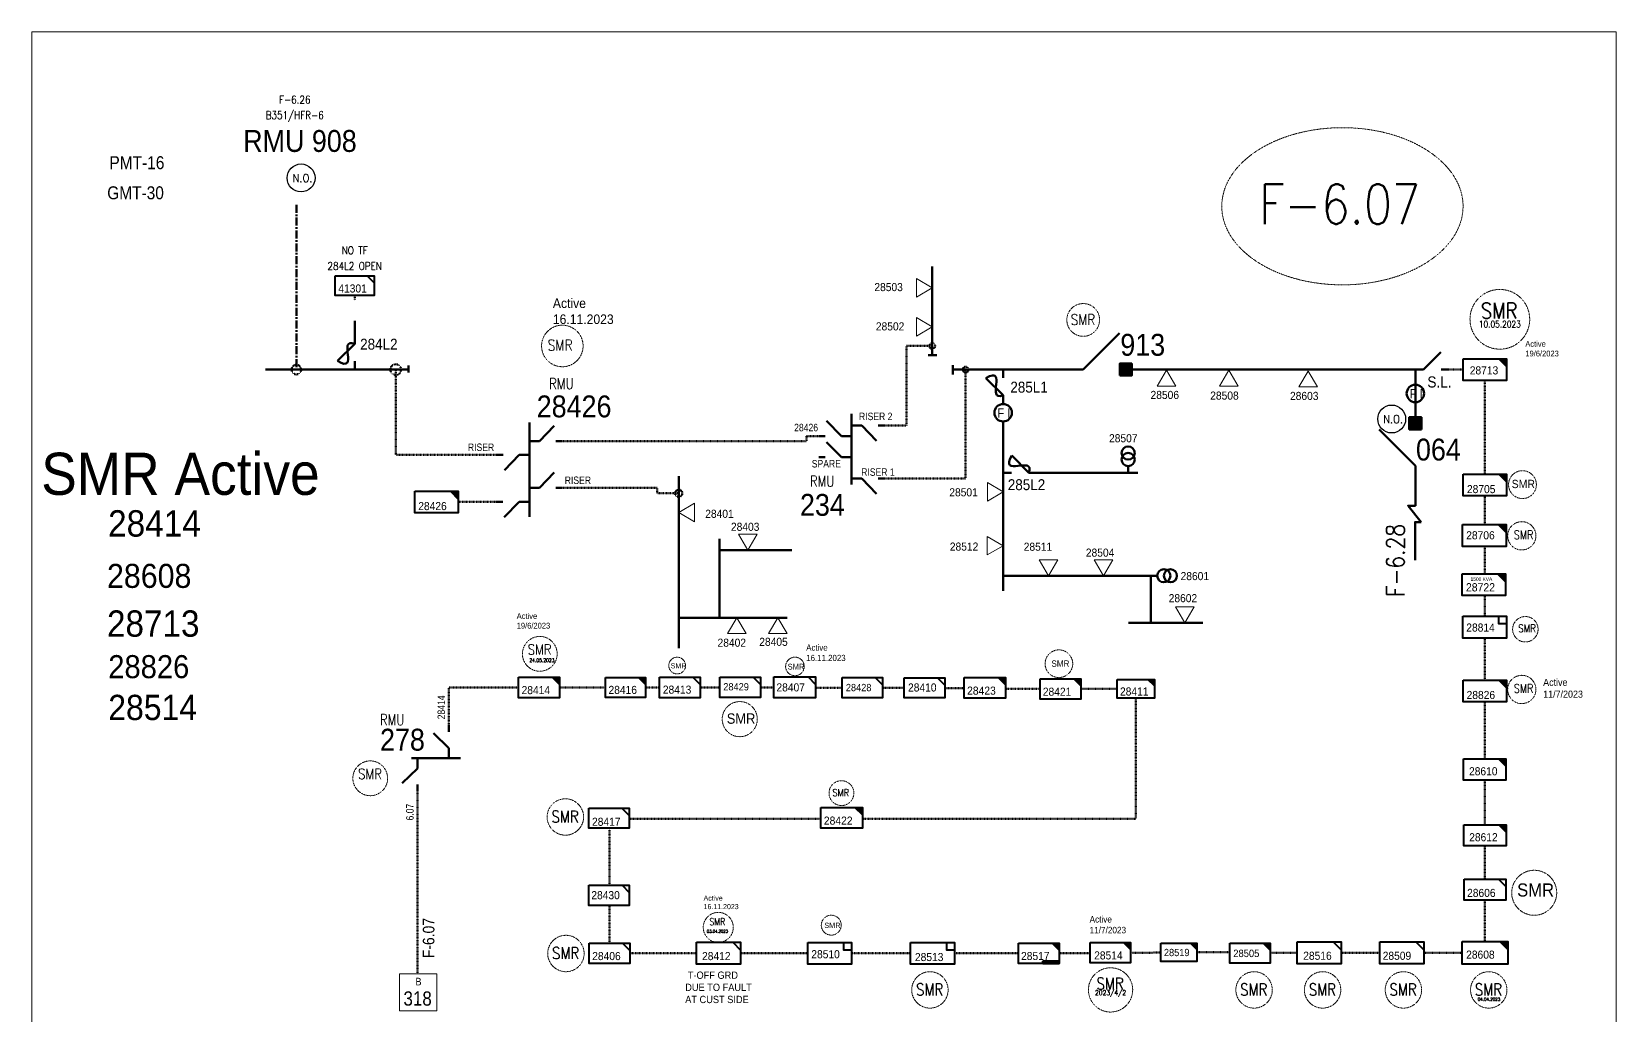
# Model space of a CAD drawing. Header units: metres. Extents: x 65984 to 144644, y -19036 to 23726.
# Drawn here: x 101649 to 102373, y 10408 to 10857 of the extents above; entities that cross this region are included whole.
import ezdxf
from ezdxf.enums import TextEntityAlignment as Align

# ---------------------------------------------------------------- set-up
doc = ezdxf.new("R2010")
doc.units = ezdxf.units.M
doc.header["$MEASUREMENT"] = 0
doc.linetypes.add('( Center )', pattern=[2, 1.25, -0.25, 0.25, -0.25])
doc.linetypes.add('DGN Style 3', pattern=[0.013877, 0, -0.013877])
doc.layers.get('0').update_dxf_attribs({"color": 95, "lineweight": 40})
for name, color, linetype, lineweight in [('ABS', 7, 'Continuous', 40), ('ABS NUMBER', 112, 'Continuous', 30), ('CONTRACTOR NAME', 95, 'Continuous', 40), ('d_eos', 111, 'Continuous', 40), ('d_eos no', 121, 'Continuous', 40), ('d_fco', 5, 'Continuous', 40), ('d_fco text', 95, 'Continuous', 40), ('d_oh branch', 94, 'Continuous', 40), ('d_switch', 95, 'Continuous', 40), ('d_tf', 1, 'Continuous', 40), ('d_tf no', 6, 'Continuous', 40), ('d_tf_200', 1, 'Continuous', 40), ('d_ug cable', 95, 'Continuous', 40), ('d_ug main line', 95, 'Continuous', 40), ('d_unit sub', 7, 'Continuous', 40), ('EARTH FAULT INDICATOR', 95, 'Continuous', 40), ('fedr no', 95, 'Continuous', 40), ('GRID STATION  04', 7, 'Continuous', 40), ('GRID STATION 01', 7, 'Continuous', 40), ('Level 37', 7, 'Continuous', 0), ('O H MAIN FEEDER', 4, 'Continuous', 100), ('SW N O', 114, 'Continuous', 30)]:
    doc.layers.add(name, color=color, linetype=linetype, lineweight=lineweight)
doc.styles.add('NASKHF', font='naskhf.shx', dxfattribs={"height": 8})
doc.styles.add('Style-Andalus', font='andlso.ttf')
doc.styles.add('Style-Arial', font='arial.ttf')
doc.styles.add('Style-ENGINEERING', font='ENGINEERING.shx')
doc.styles.add('Style-msdefault', font='msdefault.shx')
doc.styles.add('Style-STANDARD', font='STANDARD.shx')

# ---------------------------------------------------------------- blocks, each defined once
blk = doc.blocks.new('SS')
at = {"color": 0, "linetype": 'ByBlock', "lineweight": -2, "flags": 128}
blk.add_lwpolyline([(6.95, 4.25), (10.45, 4.25), (10.45, 0.75)], close=True, dxfattribs=at)
at = {"color": 0, "linetype": 'ByBlock', "lineweight": -2, "extrusion": (0, 0, -1)}
blk.add_solid([(-6.95, 4.25), (-10.45, 4.25), (-10.45, 0.75)], dxfattribs=at)
at = {"color": 0, "linetype": 'ByBlock', "lineweight": -2}
blk.add_3dface([(-9.55, 4.25), (10.45, 4.25), (10.45, -5.75), (-9.55, -5.75)], dxfattribs=at)
blk = doc.blocks.new('TF_8')
at = {"color": 0, "linetype": 'ByBlock', "lineweight": -2}
blk.add_line((6.3, 4.95), (9.9, 1.35), dxfattribs=at)
blk.add_3dface([(-10.1, 4.95), (9.9, 4.95), (9.9, -5.05), (-10.1, -5.05)], dxfattribs=at)
blk = doc.blocks.new('exist.us-1000kva')
at = {"color": 0, "linetype": 'ByBlock', "lineweight": -2, "flags": 128}
blk.add_lwpolyline([(40, 12.9), (32.8, 20), (40, 20)], close=True, dxfattribs=at)
at = {"color": 0, "linetype": 'ByBlock', "lineweight": -2, "extrusion": (0, 0, -1)}
blk.add_solid([(-40, 12.9), (-32.8, 20), (-40, 20)], dxfattribs=at)
at = {"color": 0, "linetype": 'ByBlock', "lineweight": -2, "xscale": 2, "yscale": 2}
blk.add_blockref('TF_8', (20.2, 10.1), dxfattribs=at)
blk = doc.blocks.new('TF3')
at = {"color": 0, "linetype": 'ByBlock', "lineweight": -2}
for p, q in [((11.3, 9), (18.3, 9)), ((18.3, 9), (18.3, 2))]:
    blk.add_line(p, q, dxfattribs=at)
at = {"color": 0, "linetype": 'ByBlock', "lineweight": -2, "flags": 128}
blk.add_lwpolyline([(18.3, 2), (11.3, 2), (11.3, 9)], dxfattribs=at)
at = {"color": 0, "linetype": 'ByBlock', "lineweight": -2}
blk.add_3dface([(-21.7, 9), (18.3, 9), (18.3, -11), (-21.7, -11)], dxfattribs=at)
blk = doc.blocks.new('ABS2_1_1')
at = {"color": 0, "linetype": 'ByBlock', "lineweight": -2, "ltscale": 500}
for q in [(-29900, 43500), (0, 0)]:
    blk.add_line((0, 13600), q, dxfattribs=at)
at = {"color": 0, "linetype": 'ByBlock', "lineweight": -2, "ltscale": 500, "flags": 128}
for points in [[(5000, 43600), (-5000, 43600), (-5000, 53600), (5000, 53600)], [(3791, 49653), (3791, 49653), (3791, 49653)]]:
    blk.add_lwpolyline(points, close=True, dxfattribs=at)
at = {"color": 0, "linetype": 'ByBlock', "lineweight": -2, "ltscale": 500}
for points in [[(5000, 43600), (-5000, 43600), (5000, 53600), (-5000, 53600)], [(3791, 49653), (3791, 49653), (3791, 49653)]]:
    blk.add_solid(points, dxfattribs=at)
blk = doc.blocks.new('*U1348')
at = {"layer": 'EARTH FAULT INDICATOR', "color": 40, "linetype": 'Continuous', "lineweight": 100}
blk.add_circle((0.02, 0.13), 4, dxfattribs=at)
at = {"layer": 'EARTH FAULT INDICATOR', "color": 40, "lineweight": 140, "style": 'Style-Andalus', "width": 0.9}
blk.add_text('F I', height=4.234, dxfattribs=at).set_placement((-2.61, 2.11), align=Align.TOP_LEFT)
blk = doc.blocks.new('*U747')
at = {"layer": 'ABS', "color": 7, "linetype": 'Continuous', "lineweight": 211, "ltscale": 0.118412}
for p, q in [((-8.3, 8.2), (-15.7, 8.2)), ((-8.3, 8.2), (7.9, -8.1)), ((15.7, 8.2), (8.3, 8.2))]:
    blk.add_line(p, q, dxfattribs=at)
blk = doc.blocks.new('TFU_154')
at = {"layer": 'd_tf_200', "color": 40, "linetype": 'Continuous', "lineweight": 53}
blk.add_line((0, 10), (0, 0), dxfattribs=at)
for centre in [(0, 30), (0, 20)]:
    blk.add_circle(centre, 10, dxfattribs=at)
blk = doc.blocks.new('FUSE01')
at = {"color": 0, "linetype": 'ByBlock', "lineweight": -2}
blk.add_line((0, -17.15), (0, -22.55), dxfattribs=at)
at = {"color": 0, "linetype": 'ByBlock', "lineweight": -2, "flags": 128}
blk.add_lwpolyline([(0, 0.05), (0, -5.75), (-11.2, -16.95)], dxfattribs=at)
at = {"color": 0, "linetype": 'ByBlock', "lineweight": -2}
blk.add_open_spline([(-11.2, -16.95), (3.4, -25.35), (-11.6, -1.35), (0, -5.75)], degree=3, dxfattribs=at)
blk = doc.blocks.new('*U1352')
at = {"layer": 'CONTRACTOR NAME', "color": 40, "lineweight": 211, "ltscale": 0.498271, "flags": 128}
for points in [[(1.7, -0.51), (-3.72, -0.51), (-3.72, 0.47), (1.7, 0.47)], [(3.7, -0.51), (1.7, -0.51), (1.7, 0.47), (3.7, 0.47)]]:
    blk.add_lwpolyline(points, close=True, dxfattribs=at)
at = {"layer": 'CONTRACTOR NAME', "color": 40, "lineweight": 211, "style": 'Style-msdefault', "width": 0.945946}
for s, height, p in [('2017.08.08', 0.642, (-3.49, 0.31)), ('MTC', 0.572, (2.04, 0.28))]:
    blk.add_text(s, height=height, dxfattribs=at).set_placement(p, align=Align.TOP_LEFT)
blk = doc.blocks.new('TRA1_1284')
at = {"layer": 'd_tf', "color": 40, "linetype": 'Continuous', "lineweight": 0, "ltscale": 0.000361655, "flags": 128}
blk.add_lwpolyline([(10, -17), (0, 0), (-10, -17)], close=True, dxfattribs=at)
blk = doc.blocks.new('TRA1_1283')
at = {"layer": 'd_tf', "color": 40, "linetype": 'Continuous', "lineweight": 0, "ltscale": 0.000361655, "xscale": 1.000046566207836, "yscale": 1.000046566207836, "zscale": 1.000046566207836, "rotation": 180}
blk.add_blockref('TRA1_1284', (0, 0), dxfattribs=at)
blk = doc.blocks.new('*U971')
at = {"layer": 'SW N O', "color": 3, "ltscale": 0.426762}
blk.add_circle((-0.02, 0), 4.83, dxfattribs=at)
at = {"layer": 'SW N O', "color": 3, "style": 'Style-STANDARD'}
blk.add_text('N.O.', height=2.753, dxfattribs=at).set_placement((0.46, -0.05), align=Align.MIDDLE_CENTER)

msp = doc.modelspace()

# ---------------------------------------------------------------- linework, layer by layer
at = {"layer": 'd_eos', "color": 2, "linetype": 'Continuous', "lineweight": 211, "ltscale": 0.478599}
for p, q in [((101876.47, 10635.8), (101876.47, 10678.87)), ((101881.02, 10670.38), (101887.81, 10677.38)), ((101864.38, 10664.05), (101861.56, 10664.05)), ((101871.82, 10664.05), (101865.03, 10657.05)), ((101876.47, 10664.05), (101871.82, 10664.05)), ((101876.37, 10670.38), (101881.02, 10670.38)), ((101888.46, 10670.38), (101891.29, 10670.38)), ((101881.02, 10649.05), (101887.81, 10656.05)), ((101864.25, 10642.68), (101861.43, 10642.68)), ((101871.69, 10642.68), (101864.9, 10635.68)), ((101876.34, 10642.68), (101871.69, 10642.68)), ((101876.37, 10649.05), (101881.02, 10649.05)), ((101888.46, 10649.05), (101891.29, 10649.05))]:
    msp.add_line(p, q, dxfattribs=at)
at = {"layer": 'd_eos', "color": 7, "linetype": 'Continuous', "lineweight": 211, "ltscale": 0.638341}
for p, q in [((102019.09, 10672.68), (102012.29, 10679.69)), ((102023.73, 10650.56), (102023.74, 10682.89)), ((102011.64, 10672.68), (102008.82, 10672.68)), ((102023.73, 10672.68), (102019.09, 10672.68)), ((102023.74, 10677.52), (102028.39, 10677.52)), ((102028.39, 10677.52), (102035.18, 10670.52)), ((102035.83, 10677.52), (102038.66, 10677.52)), ((102019.09, 10662.98), (102012.29, 10669.98)), ((102011.64, 10662.98), (102008.82, 10662.98)), ((102023.73, 10662.98), (102019.09, 10662.98)), ((102023.73, 10653.23), (102028.38, 10653.23)), ((102028.38, 10653.23), (102035.18, 10646.23)), ((102035.83, 10653.23), (102038.65, 10653.23)), ((101825.25, 10513.39), (101825.25, 10510.57))]:
    msp.add_line(p, q, dxfattribs=at)
at = {"layer": 'd_eos', "color": 2, "linetype": 'Continuous', "lineweight": 211, "ltscale": 0.638341}
for p, q in [((101839.58, 10530.14), (101832.58, 10536.93)), ((101839.58, 10537.58), (101839.58, 10540.41)), ((101839.58, 10525.49), (101839.58, 10530.14)), ((101825.25, 10520.84), (101818.25, 10514.04)), ((101822.58, 10525.48), (101844.95, 10525.49)), ((101825.25, 10525.49), (101825.25, 10520.84))]:
    msp.add_line(p, q, dxfattribs=at)
at = {"layer": 'd_oh branch', "color": 40, "linetype": 'Continuous', "lineweight": 100}
for p, q in [((102060.62, 10750.22), (102060.62, 10709.66)), ((101796.57, 10718.9), (101796.57, 10725.32)), ((102093.02, 10655.96), (102093.02, 10679.36)), ((101944.71, 10654.37), (101944.71, 10575.73)), ((102093.02, 10655.96), (102093.02, 10601.93)), ((102108.84, 10655.96), (102154.54, 10655.96)), ((101963.33, 10620.62), (101996.49, 10620.62)), ((101963.34, 10589.65), (101963.34, 10625.73)), ((101944.71, 10589.65), (101994.22, 10589.65)), ((102160.49, 10587.39), (102150.29, 10587.39))]:
    msp.add_line(p, q, dxfattribs=at)
at = {"layer": 'd_oh branch', "color": 40, "linetype": 'Continuous', "lineweight": 100, "flags": 128}
for points in [[(102093.02, 10608.86), (102160.49, 10608.86)], [(102160.49, 10608.86), (102160.49, 10587.39), (102184.25, 10587.39)]]:
    msp.add_lwpolyline(points, dxfattribs=at)
at = {"layer": 'd_ug cable', "color": 40, "linetype": 'DGN Style 3', "lineweight": 100}
for p, q in [((101796.57, 10736.99), (101796.57, 10734.75)), ((102303.27, 10703.08), (102295.11, 10703.08)), ((102313.22, 10698.09), (102313.22, 10655.35)), ((101861.43, 10642.68), (101843.89, 10642.68)), ((102313.22, 10645.35), (102313.22, 10632.23)), ((102313.22, 10622.26), (102313.22, 10609.7)), ((102313.22, 10599.76), (102313.22, 10590.34)), ((102313.22, 10561.17), (102313.22, 10580.34)), ((101890.2, 10557.77), (101911.19, 10557.77)), ((101929.58, 10557.77), (101935.88, 10557.77)), ((101963.44, 10557.81), (101954.54, 10557.8)), ((101988.27, 10557.85), (101982.14, 10557.84)), ((102007.37, 10557.62), (102019.36, 10557.62)), ((102037.91, 10557.62), (102047.81, 10557.62)), ((102075.18, 10557.55), (102066.3, 10557.55)), ((102145.2, 10557.12), (102128.61, 10557.12)), ((102313.22, 10495.43), (102313.22, 10515.52)), ((102009.39, 10497.83), (101922.17, 10497.84)), ((101913.12, 10467.47), (101913.12, 10493.1)), ((102313.31, 10485.38), (102313.31, 10470.26)), ((101913.12, 10440.98), (101913.12, 10458.23)), ((102313.31, 10441.78), (102313.31, 10460.68)), ((101922.42, 10436.32), (101952.86, 10436.32)), ((101973.02, 10436.32), (102003.75, 10436.32)), ((102023.74, 10436.32), (102050.75, 10436.32)), ((102070.74, 10436.32), (102100.05, 10436.32)), ((102118.65, 10436.32), (102132.88, 10436.32)), ((102165.09, 10436.62), (102151.29, 10436.58)), ((102181.65, 10436.77), (102196.65, 10436.77)), ((102215.05, 10436.54), (102227.48, 10436.57)), ((102247.6, 10436.54), (102265.26, 10436.54)), ((102285.37, 10436.57), (102302.89, 10436.57))]:
    msp.add_line(p, q, dxfattribs=at)
at = {"layer": 'd_ug cable', "color": 40, "linetype": 'Continuous', "lineweight": 100}
for p, q in [((102058.74, 10709.66), (102062.73, 10709.66)), ((102070.1, 10700.85), (102070.1, 10705.14))]:
    msp.add_line(p, q, dxfattribs=at)
at = {"layer": 'd_ug cable', "color": 40, "linetype": 'DGN Style 3', "lineweight": 100, "flags": 128}
for points in [[(102038.66, 10677.52), (102048.87, 10677.52), (102048.87, 10713.87), (102060.62, 10713.87)], [(101815.33, 10703.08), (101815.33, 10664.05), (101861.56, 10664.05)], [(102038.65, 10653.23), (102075.89, 10653.23), (102075.89, 10703.08)], [(101891.29, 10670.38), (102003.14, 10670.38), (102003.14, 10672.68), (102008.82, 10672.68)], [(101891.29, 10649.05), (101934.78, 10649.05), (101934.78, 10646.54), (101944.71, 10646.54)], [(101871.48, 10557.77), (101839.58, 10557.77), (101839.58, 10540.41)], [(102110.01, 10557.12), (102094.16, 10557.12)], [(102153.71, 10552.96), (102153.71, 10497.84), (102028.67, 10497.84)], [(102313.22, 10525.21), (102313.22, 10551.2)], [(101825.25, 10427), (101825.25, 10510.57)]]:
    msp.add_lwpolyline(points, dxfattribs=at)
at = {"layer": 'd_ug cable', "color": 2, "linetype": 'DGN Style 3', "lineweight": 13}
for centre, radius in [((102320.11, 10726.06), 13.65), ((102129.63, 10725.77), 7.49), ((101891.5, 10713.87), 9.49), ((102330.45, 10650.5), 6.37), ((102330.14, 10627.11), 6.47), ((102331.77, 10584.41), 5.82), ((101881.2, 10573.17), 7.95), ((101943.99, 10567.82), 3.83), ((101997.84, 10567.41), 4.25), ((102118.52, 10568.66), 6.32), ((102330.14, 10556.89), 6.47), ((101972.62, 10543.34), 8.02), ((101803.68, 10516.3), 7.95), ((102019.1, 10509.52), 5.68), ((101892.88, 10498.62), 8.32), ((102335.82, 10463.98), 10.29), ((101962.79, 10448.15), 6.86), ((102014.45, 10449.18), 4.56), ((101893.14, 10436.23), 8.32), ((102059.55, 10419.59), 8.32), ((102142.14, 10419.59), 10.11), ((102207.75, 10419.59), 8.32), ((102239.08, 10419.59), 8.32), ((102276.02, 10419.59), 8.32), ((102315.03, 10419.59), 8.32)]:
    msp.add_circle(centre, radius, dxfattribs=at)
at = {"layer": 'd_ug cable', "color": 7, "linetype": 'DGN Style 3', "lineweight": 100}
for centre, radius in [((102060.62, 10713.87), 1.3), ((101769.91, 10703.08), 2.2), ((101815.33, 10703.08), 2.44), ((102075.89, 10703.08), 1.3), ((101944.71, 10646.54), 1.63)]:
    msp.add_circle(centre, radius, dxfattribs=at)
at = {"layer": 'd_ug main line', "color": 40, "linetype": '( Center )', "lineweight": 140, "ltscale": 2.94, "flags": 128}
msp.add_lwpolyline([(101769.91, 10778.41), (101769.91, 10703.08)], dxfattribs=at)
at = {"layer": 'fedr no', "color": 82, "linetype": 'DGN Style 3', "lineweight": 13, "true_color": 0x1dc70e}
msp.add_ellipse((102248.14, 10777.72), major_axis=(55.15, 0), ratio=0.651175, dxfattribs=at)
at = {"layer": 'GRID STATION  04', "color": 7, "linetype": 'Continuous', "lineweight": 13, "ltscale": 0.470124, "flags": 128}
msp.add_lwpolyline([(101834.05, 10427), (101834.05, 10410.01), (101817.06, 10410.01), (101817.06, 10427)], close=True, dxfattribs=at)
at = {"layer": 'O H MAIN FEEDER', "color": 40, "lineweight": 211, "ltscale": 0.426762}
for p, q in [((101821.18, 10704.92), (101821.18, 10701.79)), ((102281.5, 10681.28), (102281.5, 10703.08)), ((102281.5, 10640.86), (102281.5, 10651.49))]:
    msp.add_line(p, q, dxfattribs=at)
at = {"layer": 'O H MAIN FEEDER', "color": 140, "linetype": 'Continuous', "lineweight": 13, "flags": 128}
msp.add_lwpolyline([(101648.9, 10857.49), (102373.35, 10857.49), (102373.35, 10373.42), (101648.9, 10373.42)], close=True, dxfattribs=at)
at = {"layer": 'O H MAIN FEEDER', "color": 40, "lineweight": 211, "ltscale": 0.426762, "flags": 128}
for points in [[(101821.18, 10703.08), (101755.83, 10703.08)], [(102123.79, 10703.08), (102070.1, 10703.08)], [(102281.5, 10703.08), (102150.92, 10703.08)], [(102281.5, 10640.86), (102278.19, 10640.86), (102284.15, 10633.35)], [(102284.15, 10633.35), (102281.32, 10633.35), (102281.32, 10616.05)]]:
    msp.add_lwpolyline(points, dxfattribs=at)

# ---------------------------------------------------------------- block references
at = {"layer": 'ABS', "color": 2, "linetype": 'Continuous', "lineweight": 211, "ltscale": 0.829472, "xscale": 0.000555747191877611, "yscale": 0.000555747191877611, "zscale": 0.0003680335276451397, "rotation": 269.9999999999998}
msp.add_blockref('ABS2_1_1', (102122.07, 10703.08), dxfattribs=at)
at = {"layer": 'ABS', "color": 7, "linetype": 'Continuous', "lineweight": 211, "ltscale": 0.118412, "extrusion": (0, 0, -1), "xscale": 0.4899999999999999, "yscale": 0.4899999999999999, "zscale": 0.4899999999999999, "rotation": 179.9999999999999}
msp.add_blockref('*U747', (-102289.21, 10707.08), dxfattribs=at)
at = {"layer": 'ABS', "color": 7, "linetype": 'Continuous', "lineweight": 211, "ltscale": 0.829472, "xscale": 0.000555747191877611, "yscale": 0.000555747191877611, "zscale": 0.0003680335276451397, "rotation": 359.9999999999998}
msp.add_blockref('ABS2_1_1', (102281.5, 10651.49), dxfattribs=at)
at = {"layer": 'CONTRACTOR NAME', "color": 40, "lineweight": 211, "ltscale": 0.498271}
msp.add_blockref('*U1352', (102114.95, 10432.19), dxfattribs=at)
at = {"layer": 'd_fco', "color": 7, "linetype": 'Continuous', "lineweight": 100, "xscale": 0.7, "zscale": 0.2499179648993302}
for p, yscale in [((101796.57, 10718.87), 0.7), ((102093.02, 10687.3), -0.7)]:
    msp.add_blockref('FUSE01', p, dxfattribs=dict(at, yscale=yscale))
at = {"layer": 'd_fco', "color": 7, "linetype": 'Continuous', "lineweight": 100, "xscale": 0.7, "yscale": 0.7, "zscale": 0.2499179648993302, "rotation": 269.9999999999999}
msp.add_blockref('FUSE01', (102108.8, 10655.96), dxfattribs=at)
at = {"layer": 'd_tf', "color": 40, "linetype": 'Continuous', "lineweight": 0, "ltscale": 0.000361655, "extrusion": (0, 0, -1), "xscale": 0.425244286565288, "yscale": 0.425244286565288, "zscale": 0.425244286565288}
for p, rotation in [((-102060.62, 10740.41), 270), ((-102060.62, 10722.66), 270), ((-101944.71, 10637.8), 89.99999999999997)]:
    msp.add_blockref('TRA1_1283', p, dxfattribs=dict(at, rotation=rotation))
at = {"layer": 'd_tf', "color": 40, "linetype": 'Continuous', "lineweight": 0, "ltscale": 0.000361655, "xscale": 0.425244286565288, "yscale": 0.425244286565288, "zscale": 0.425244286565288}
for p, rotation in [((102167.77, 10702.74), 180), ((102196.18, 10702.74), 180), ((102232.49, 10702.38), 180), ((102093.07, 10647.21), 89.99999999999997), ((101976.27, 10620.62), 359.9999999999999), ((102093.02, 10622.6), 89.99999999999997), ((102113.8, 10608.85), 359.9999999999999), ((102138.93, 10608.85), 359.9999999999999), ((102176.08, 10587.38), 359.9999999999999), ((101971.23, 10589.65), 180), ((101990.01, 10589.65), 180)]:
    msp.add_blockref('TRA1_1283', p, dxfattribs=dict(at, rotation=rotation))
at = {"layer": 'd_tf_200', "color": 40, "linetype": 'Continuous', "lineweight": 53, "xscale": 0.3, "yscale": 0.3, "zscale": 0.3}
for p, rotation in [((102150.18, 10655.96), 359.9999999999999), ((102160.49, 10608.86), 269.9999999999999)]:
    msp.add_blockref('TFU_154', p, dxfattribs=dict(at, rotation=rotation))
at = {"layer": 'd_unit sub', "color": 40, "linetype": 'Continuous', "lineweight": 40}
for name, p, xscale, yscale, zscale in [('TF_8', (101796.66, 10741.47), 0.8879170862858693, 0.8879170862858693, 0.212622143282644), ('exist.us-1000kva', (101824, 10637.54), 0.4973950146662732, 0.4988120492116785, 0.6975792102448954), ('exist.us-1000kva', (102302.83, 10599.76), 0.495428401614696, 0.4968398334528981, 0.6278212892204059), ('SS', (101919.97, 10558.46), 0.9195631743275405, 0.9195631743275405, 0.212622143282644), ('TF_8', (102028.78, 10557.77), 0.9217597634481829, 0.9217597634481829, 0.1913599289543796), ('TF_8', (102057.15, 10557.67), 0.92460058340105, 0.92460058340105, 0.212622143282644), ('exist.us-1000kva', (102075.18, 10552.9), 0.47433167287538, 0.47433167287538, 0.4267622666565712), ('SS', (102153.32, 10557.85), 0.8504885731305759, 0.8504885731305759, 0.212622143282644), ('SS', (102312.79, 10521.09), 0.9692916401440815, 0.9692916401440815, 0.212622143282644), ('SS', (102312.87, 10490.95), 0.9692916401440815, 0.9692916401440815, 0.212622143282644), ('TF_8', (101912.97, 10462.9), 0.92460058340105, 0.92460058340105, 0.212622143282644), ('SS', (102108.93, 10437.02), 0.9299481178337624, 0.9299481178337624, 0.212622143282644), ('SS', (102173, 10437.39), 0.8279226283585948, 0.8279226283585948, 0.1913599289543796), ('SS', (102205.44, 10437.08), 0.9199140315095498, 0.9199140315095498, 0.212622143282644), ('TF_8', (102237.64, 10436.62), 1.005805489575731, 1.005805489575731, 0.212622143282644)]:
    msp.add_blockref(name, p, dxfattribs=dict(at, xscale=xscale, yscale=yscale, zscale=zscale))
at = {"layer": 'd_unit sub', "color": 2, "linetype": 'Continuous', "lineweight": 40}
for name, p, xscale, yscale, zscale in [('exist.us-1000kva', (102303.27, 10698.09), 0.4973950146662732, 0.4988120492116785, 0.6975792102448954), ('exist.us-1000kva', (102303.27, 10645.36), 0.4973950146662732, 0.4988120492116785, 0.6975792102448954), ('exist.us-1000kva', (102303.04, 10622.26), 0.4973950146662732, 0.4988120492116785, 0.6975792102448954), ('TF3', (102314.07, 10585.84), 0.4998359297986605, 0.4998359297986605, 0.2499179648993302), ('TF_8', (101945.3, 10557.85), 0.9331466292083002, 0.9331466292083002, 0.212622143282644), ('TF_8', (101972.89, 10557.87), 0.9350338953806356, 0.9350338953806356, 0.1913599289543796), ('TF_8', (101997.88, 10557.89), 0.9517111326491539, 0.9517111326491539, 0.212622143282644), ('SS', (101880.42, 10558.48), 0.936452658128117, 0.936452658128117, 0.212622143282644), ('SS', (102118.89, 10557.82), 0.9299481178337624, 0.9299481178337624, 0.212622143282644), ('exist.us-1000kva', (102303.27, 10551.2), 0.4973950146662732, 0.4988120492116785, 0.6975792102448954), ('exist.us-1000kva', (102009.7, 10493.51), 0.47433167287538, 0.47433167287538, 0.4267622666565712), ('TF_8', (102313.4, 10465.51), 0.957781491080539, 0.957781491080539, 0.212622143282644), ('TF_8', (101913.21, 10436.37), 0.9301546677066908, 0.9301546677066908, 0.212622143282644), ('TF_8', (101963.04, 10436.38), 1.00800463987457, 1.00800463987457, 0.212622143282644), ('TF3', (102014.6, 10436.82), 0.4998359297986605, 0.4998359297986605, 0.2499179648993302), ('TF3', (102061.59, 10436.82), 0.4998359297986605, 0.4998359297986605, 0.2499179648993302), ('SS', (102141.67, 10437.31), 0.9199140315095498, 0.9199140315095498, 0.212622143282644), ('TF_8', (102275.42, 10436.62), 1.005805489575731, 1.005805489575731, 0.212622143282644), ('SS', (102312.84, 10437.35), 1.041369226720425, 1.041369226720425, 0.212622143282644)]:
    msp.add_blockref(name, p, dxfattribs=dict(at, xscale=xscale, yscale=yscale, zscale=zscale))
at = {"layer": 'd_unit sub', "color": 121, "linetype": 'Continuous', "lineweight": 40, "xscale": 0.9243342999275844, "yscale": 0.9243342999275844, "zscale": 0.212622143282644}
msp.add_blockref('TF_8', (101912.95, 10498.11), dxfattribs=at)
at = {"layer": 'EARTH FAULT INDICATOR', "color": 40, "linetype": 'Continuous', "lineweight": 100}
for p in [(102281.48, 10692.05), (102093, 10683.22)]:
    msp.add_blockref('*U1348', p, dxfattribs=at)
at = {"layer": 'SW N O', "color": 3, "ltscale": 0.426762, "xscale": 1.321132095802108, "yscale": 1.321132095802108, "zscale": 1.321132095802108}
for p in [(101772.1, 10790.66), (102270.69, 10680.5)]:
    msp.add_blockref('*U971', p, dxfattribs=at)

# ---------------------------------------------------------------- texts
at = {"layer": 'ABS NUMBER', "color": 2, "lineweight": 140, "style": 'Style-Arial', "width": 0.88}
msp.add_text('913', height=10, dxfattribs=at).set_placement((102146.59, 10719.4), align=Align.TOP_LEFT)
at = {"layer": 'ABS NUMBER', "color": 7, "lineweight": 140, "style": 'Style-Arial', "width": 0.88}
msp.add_text('S.L.', height=5.081, dxfattribs=at).set_placement((102286.97, 10694.89))
msp.add_text('064', height=10, dxfattribs=at).set_placement((102281.76, 10671.52), align=Align.TOP_LEFT)
at = {"layer": 'd_eos no', "color": 7, "linetype": 'Continuous', "lineweight": 140, "style": 'Style-Arial', "width": 0.88}
for s, p in [('RMU 908', (101745.59, 10812.56)), ('234', (102000.14, 10646.25))]:
    msp.add_text(s, height=10, dxfattribs=at).set_placement(p, align=Align.TOP_LEFT)
at = {"layer": 'd_eos no', "color": 2, "linetype": 'Continuous', "lineweight": 140, "style": 'Style-Arial', "width": 0.88}
msp.add_text('278', height=10, dxfattribs=at).set_placement((101808.15, 10538.94), align=Align.TOP_LEFT)
at = {"layer": 'd_fco text', "color": 7, "linetype": 'Continuous', "lineweight": 70, "style": 'Style-msdefault', "width": 0.92}
for s, p in [('284L2', (101799.06, 10717.18)), ('285L1', (102096.32, 10697.55)), ('285L2', (102095.16, 10652.98))]:
    msp.add_text(s, height=5, dxfattribs=at).set_placement(p, align=Align.TOP_LEFT)
at = {"layer": 'd_switch', "color": 131, "linetype": 'Continuous', "lineweight": 30, "style": 'Style-ENGINEERING', "width": 0.857143}
for s, p in [('28426', (101997.48, 10678.31)), ('SPARE', (102005.53, 10661.77))]:
    msp.add_text(s, height=3.43, dxfattribs=at).set_placement(p, align=Align.TOP_LEFT)
at = {"layer": 'd_switch', "color": 7, "linetype": 'Continuous', "lineweight": 30, "style": 'Style-ENGINEERING', "width": 0.857143}
msp.add_text('28414', height=3.43, rotation=90, dxfattribs=at).set_placement((101834.45, 10554.18), align=Align.TOP_RIGHT)
msp.add_text('6.07', height=3.43, rotation=90, dxfattribs=at).set_placement((101820.08, 10497.02), align=Align.TOP_LEFT)
at = {"layer": 'd_switch', "color": 40, "linetype": 'Continuous', "lineweight": 30, "insert": (101827.72, 10434.08), "char_height": 5.2887, "attachment_point": 1, "rotation": 90, "style": 'NASKHF'}
msp.add_mtext('\\Fmsdefault;\\H1x;\\W0.9;F-6.07\\P', dxfattribs=at)
at = {"layer": 'd_tf no', "color": 40, "linetype": 'Continuous', "lineweight": 40, "style": 'Style-msdefault'}
for s, height, width, p in [('41301', 3.7, 0.945946, (101789.1, 10742)), ('28506', 3.7, 0.945946, (102160.42, 10693.35)), ('28508', 3.7, 0.945946, (102187.7, 10693.05)), ('28603', 3.7, 0.945946, (102224.17, 10692.9)), ('28507', 3.7, 0.945946, (102141.44, 10673.56)), ('28426', 3.7, 0.945946, (101825.63, 10642.56)), ('28501', 3.7, 0.945946, (102068.42, 10648.85)), ('28403', 3.7, 0.945946, (101968.59, 10633.09)), ('28512', 3.7, 0.945946, (102068.66, 10624.04)), ('28511', 3.7, 0.945946, (102102.44, 10623.98)), ('28504', 3.7, 0.945946, (102130.84, 10621.28)), ('28601', 3.7, 0.945946, (102174.15, 10610.55)), ('28602', 3.7, 0.945946, (102168.71, 10600.47)), ('28722', 3.774, 0.945946, (102304.62, 10605.47)), ('28402', 3.7, 0.945946, (101962.46, 10580.12)), ('28405', 3.7, 0.945946, (101981.53, 10580.52)), ('28416', 3.7, 0.945946, (101912.61, 10558.55)), ('28428', 3.33, 0.945946, (102021.11, 10559.44)), ('28410', 3.7, 0.945946, (102049.55, 10559.66)), ('28423', 3.7, 0.953514, (102076.55, 10558.21)), ('28411', 3.7, 0.945946, (102146.45, 10557.82)), ('28610', 3.7, 0.945946, (102306.02, 10521.36)), ('28612', 3.7, 0.945946, (102306.1, 10491.22)), ('28430', 3.7, 0.945946, (101904.76, 10464.74)), ('28517', 3.7, 0.945946, (102101.22, 10436.94)), ('28519', 3.33, 0.945946, (102166.52, 10438.35)), ('28505', 3.395, 0.945946, (102198.23, 10437.99)), ('28516', 3.7, 0.945946, (102230.21, 10437.05))]:
    msp.add_text(s, height=height, dxfattribs=dict(at, width=width)).set_placement(p, align=Align.TOP_LEFT)
at = {"layer": 'd_tf no', "color": 40, "linetype": 'Continuous', "lineweight": 40, "style": 'Style-msdefault', "width": 0.945946}
for s, p in [('28503', (102034.16, 10738.93)), ('28502', (102034.84, 10720.98))]:
    msp.add_text(s, height=3.7, dxfattribs=at).set_placement(p)
at = {"layer": 'd_tf no', "color": 121, "linetype": 'Continuous', "lineweight": 40, "style": 'Style-msdefault'}
for s, width, p in [('28713', 0.945946, (102306.36, 10704.57)), ('28414', 0.945946, (101872.86, 10558.45)), ('28407', 0.945946, (101989.39, 10559.7)), ('28417', 0.945946, (101905.08, 10498.28)), ('28422', 0.953514, (102011.07, 10498.81)), ('28412', 0.945946, (101955.38, 10436.9)), ('28514', 0.945946, (102134.64, 10437.21)), ('28608', 0.945946, (102304.71, 10437.56))]:
    msp.add_text(s, height=3.7, dxfattribs=dict(at, width=width)).set_placement(p, align=Align.TOP_LEFT)
at = {"layer": 'd_tf no', "color": 2, "linetype": 'Continuous', "lineweight": 40, "style": 'Style-msdefault', "width": 0.945946}
for s, p in [('28705', (102305.07, 10650.31)), ('28706', (102304.74, 10629.21)), ('28814', (102304.77, 10587.04)), ('28413', (101937.46, 10558.66)), ('28421', (102111.18, 10557.73)), ('28826', (102304.91, 10556.22)), ('28606', (102305.14, 10465.77)), ('28406', (101905.16, 10436.91)), ('28510', (102005.33, 10437.75)), ('28513', (102052.71, 10436.47)), ('28509', (102266.56, 10437.05))]:
    msp.add_text(s, height=3.7, dxfattribs=at).set_placement(p, align=Align.TOP_LEFT)
at = {"layer": 'd_tf no', "color": 121, "linetype": 'Continuous', "lineweight": 13, "style": 'Style-msdefault', "width": 0.945946}
for s, height, p in [('28414', 12.052, (101683.83, 10638.81)), ('28608', 10.971, (101683.33, 10614.29)), ('28713', 12.025, (101683.33, 10593.03)), ('28826', 10.529, (101683.91, 10572.58)), ('28514', 11.54, (101683.91, 10554.45))]:
    msp.add_text(s, height=height, dxfattribs=at).set_placement(p, align=Align.TOP_LEFT)
at = {"layer": 'd_tf no', "color": 40, "linetype": 'Continuous', "lineweight": 40, "style": 'Style-msdefault', "width": 0.945946}
msp.add_text('28401', height=3.7, dxfattribs=at).set_placement((101969.84, 10639.03), align=Align.TOP_RIGHT)
at = {"layer": 'd_tf no', "color": 7, "linetype": 'Continuous', "lineweight": 40, "style": 'Style-msdefault', "width": 0.945946}
msp.add_text('1500 KVA', height=1.602, dxfattribs=at).set_placement((102306.71, 10608.14), align=Align.TOP_LEFT)
at = {"layer": 'd_tf no', "color": 1, "linetype": 'Continuous', "lineweight": 13, "style": 'Style-msdefault', "width": 0.947368}
msp.add_text('SMR', height=5.995, dxfattribs=at).set_placement((102328.01, 10468.26), align=Align.TOP_LEFT)
at = {"layer": 'd_tf no', "color": 1, "linetype": 'Continuous', "lineweight": 40, "style": 'Style-msdefault', "width": 0.945946}
msp.add_text('SMR', height=2.428, dxfattribs=at).set_placement((102011.26, 10450.31), align=Align.TOP_LEFT)
at = {"layer": 'd_tf no', "color": 121, "linetype": 'Continuous', "lineweight": 40, "attachment_point": 1, "style": 'NASKHF'}
for s, insert, char_height in [('\\Fmsdefault;\\H1x;\\W0.945946;Active\\P16.11.2023', (101887.17, 10735.61), 4.3919), ('\\Fmsdefault;\\H1x;\\W0.945946;Active\\P19/6/2023', (102331.76, 10716.13), 2.6355), ('\\Fmsdefault;\\H1x;\\W0.945946;Active\\P19/6/2023', (101870.64, 10591.76), 2.6355), ('\\Fmsdefault;\\H1x;\\W0.945946;Active\\P16.11.2023', (102002.99, 10577.46), 2.8465), ('\\Fmsdefault;\\H1x;\\W0.945946;Active\\P11/7/2023', (102339.91, 10561.75), 3.2304), ('\\Fmsdefault;\\H1x;\\W0.945946;Active\\P16.11.2023', (101956.08, 10462.71), 2.3301), ('\\Fmsdefault;\\H1x;\\W0.945946;Active\\P11/7/2023', (102132.56, 10453.35), 2.9615)]:
    msp.add_mtext(s, dxfattribs=dict(at, insert=insert, char_height=char_height))
at = {"layer": 'd_tf no', "color": 1, "linetype": 'Continuous', "lineweight": 40, "attachment_point": 5, "line_spacing_factor": 1.2, "style": 'Style-STANDARD'}
for s, insert, char_height in [('\\H1x;\\W0.909091;SMR\\P', (102319.8, 10729.99), 7.2441), ('\\H1x;\\W0.909091;10.05.2023', (102320.09, 10723.83), 3.0093), ('\\H1x;\\W0.909091;SMR\\P', (102330.98, 10627.56), 3.8854), ('\\H1x;\\W0.909091;SMR\\P', (102330.98, 10557.35), 3.8854)]:
    msp.add_mtext(s, dxfattribs=dict(at, insert=insert, char_height=char_height))
at = {"layer": 'd_tf no', "color": 1, "linetype": 'Continuous', "lineweight": 40, "ltscale": 0.54, "insert": (102129.51, 10725.93), "char_height": 4.8294, "attachment_point": 5, "line_spacing_factor": 1.2, "style": 'Style-STANDARD'}
msp.add_mtext('\\H1x;\\W0.909091;SMR\\P', dxfattribs=at)
at = {"layer": 'd_tf no', "color": 1, "linetype": 'Continuous', "lineweight": 40, "ltscale": 0.666667, "insert": (101890.48, 10714.25), "char_height": 4.9685, "attachment_point": 5, "line_spacing_factor": 1.2, "style": 'Style-STANDARD'}
msp.add_mtext('\\H1x;\\W0.909091;SMR\\P', dxfattribs=at)
at = {"layer": 'd_tf no', "color": 121, "linetype": 'Continuous', "lineweight": 40, "insert": (101653.25, 10665.1), "char_height": 19.2694, "width": 273.7259, "attachment_point": 1, "style": 'NASKHF'}
msp.add_mtext('\\Fmsdefault;\\H1x;\\W0.945946;SMR Active', dxfattribs=at)
at = {"layer": 'd_tf no', "color": 1, "linetype": 'Continuous', "lineweight": 40, "attachment_point": 1, "style": 'NASKHF'}
for s, insert, char_height in [('\\Fmsdefault;\\H1x;\\W0.945946;SMR^I', (102325.52, 10652.7), 3.7873), ('\\Fmsdefault;\\H1x;\\W0.945946;SMR\\P', (102115.1, 10570.17), 2.9302), ('\\Fmsdefault;\\H1x;\\W0.945946;SMR\\P', (101941, 10568.91), 2.3735), ('\\Fmsdefault;\\H1x;\\W0.945946;SMR\\P', (101994.51, 10568.62), 2.6372)]:
    msp.add_mtext(s, dxfattribs=dict(at, insert=insert, char_height=char_height))
at = {"layer": 'd_tf no', "color": 1, "linetype": 'Continuous', "lineweight": 40, "ltscale": 0.9, "insert": (102332.53, 10584.82), "char_height": 3.4969, "attachment_point": 5, "line_spacing_factor": 1.2, "style": 'Style-STANDARD'}
msp.add_mtext('\\H1x;\\W0.909091;SMR\\P', dxfattribs=at)
at = {"layer": 'd_tf no', "color": 1, "linetype": 'Continuous', "lineweight": 40, "ltscale": 0.766617, "char_height": 4.7081, "attachment_point": 5, "line_spacing_factor": 1.2, "style": 'Style-STANDARD'}
for insert in [(101881.11, 10575.16), (101803.59, 10518.29)]:
    msp.add_mtext('\\H1x;\\W0.909091;SMR\\P', dxfattribs=dict(at, insert=insert))
at = {"layer": 'd_tf no', "color": 1, "linetype": 'Continuous', "lineweight": 40, "ltscale": 0.695833, "insert": (101882.16, 10570.24), "char_height": 1.6363, "attachment_point": 5, "line_spacing_factor": 1.2, "style": 'Style-STANDARD'}
msp.add_mtext('\\H1x;\\W0.909091;24.05.2023', dxfattribs=at)
at = {"layer": 'd_tf no', "color": 2, "linetype": 'Continuous', "lineweight": 40, "insert": (101965.08, 10559.79), "char_height": 3.33, "attachment_point": 1, "style": 'NASKHF'}
msp.add_mtext('\\Fmsdefault;\\H1x;\\W0.945946;28429\\P', dxfattribs=at)
at = {"layer": 'd_tf no', "color": 1, "lineweight": 13, "insert": (101966.69, 10545.97), "char_height": 4.7493, "attachment_point": 1, "style": 'NASKHF'}
msp.add_mtext('\\Fmsdefault;\\H1x;\\W0.925;SMR\\P', dxfattribs=at)
at = {"layer": 'd_tf no', "color": 1, "linetype": 'Continuous', "lineweight": 40, "ltscale": 0.9, "insert": (102018.8, 10509.71), "char_height": 3.2634, "width": 8.1938, "attachment_point": 5, "line_spacing_factor": 1.2, "style": 'Style-STANDARD'}
msp.add_mtext('\\H1x;\\W0.909091;SMR\\P', dxfattribs=at)
at = {"layer": 'd_tf no', "color": 1, "linetype": 'Continuous', "lineweight": 40, "ltscale": 0.6, "attachment_point": 5, "line_spacing_factor": 1.2, "style": 'Style-STANDARD'}
for s, insert, char_height in [('\\H1x;\\W0.909091;SMR\\P', (101892.75, 10498.8), 5.366), ('\\H1x;\\W0.909091;SMR\\P', (101893, 10436.4), 5.366), ('\\H1x;\\W0.909091;SMR\\P', (102141.91, 10422.5), 5.366), ('\\H1x;\\W0.909091;SMR\\P', (102059.41, 10419.77), 5.366), ('\\H1x;\\W0.909091;2023/4/2', (102142.13, 10417.94), 2.2291), ('\\H1x;\\W0.909091;SMR\\P', (102207.61, 10419.77), 5.366), ('\\H1x;\\W0.909091;SMR\\P', (102238.94, 10419.77), 5.366), ('\\H1x;\\W0.909091;SMR\\P', (102275.88, 10419.77), 5.366), ('\\H1x;\\W0.909091;SMR\\P', (102314.9, 10419.77), 5.366)]:
    msp.add_mtext(s, dxfattribs=dict(at, insert=insert, char_height=char_height))
at = {"layer": 'd_tf no', "color": 1, "linetype": 'Continuous', "lineweight": 40, "ltscale": 0.609097, "insert": (101962.4, 10446.38), "char_height": 1.3831, "attachment_point": 5, "line_spacing_factor": 1.2, "style": 'Style-STANDARD'}
msp.add_mtext('\\H1x;\\W0.909091;03.04.2023', dxfattribs=at)
at = {"layer": 'd_tf no', "color": 1, "linetype": 'Continuous', "lineweight": 40, "ltscale": 0.592863, "insert": (101962.34, 10450.8), "char_height": 3.1334, "attachment_point": 5, "line_spacing_factor": 1.2, "style": 'Style-STANDARD'}
msp.add_mtext('\\H1x;\\W0.909091;SMR\\P', dxfattribs=at)
at = {"layer": 'd_tf no', "color": 6, "linetype": 'Continuous', "lineweight": 40, "insert": (101946.52, 10427.99), "char_height": 3.33, "attachment_point": 1, "style": 'NASKHF'}
msp.add_mtext('\\Fmsdefault;\\H1x;\\W0.945946;  T-OFF GRD \\P DUE TO FAULT \\P AT CUST SIDE', dxfattribs=at)
at = {"layer": 'd_tf no', "color": 1, "linetype": 'Continuous', "lineweight": 40, "ltscale": 0.612109, "insert": (102315.12, 10415.31), "char_height": 1.4666, "attachment_point": 5, "line_spacing_factor": 1.2, "style": 'Style-STANDARD'}
msp.add_mtext('\\H1x;\\W0.909091;04.04.2023', dxfattribs=at)
at = {"layer": 'fedr no', "color": 6, "linetype": 'Continuous', "lineweight": 13, "style": 'Style-STANDARD', "width": 0.909091}
msp.add_text('F-6.07', height=18.218, dxfattribs=at).set_placement((102246.9, 10778.67), align=Align.MIDDLE_CENTER)
at = {"layer": 'fedr no', "color": 2, "linetype": 'Continuous', "lineweight": 13, "style": 'Style-STANDARD', "width": 0.909091}
msp.add_text('F-6.28', height=8.271, rotation=90, dxfattribs=at).set_placement((102272.39, 10615.88), align=Align.MIDDLE_CENTER)
at = {"layer": 'fedr no', "color": 2, "linetype": 'Continuous', "lineweight": 13, "char_height": 3.5612, "attachment_point": 5, "line_spacing_factor": 1.2, "style": 'Style-STANDARD'}
for s, insert in [('\\H1x;\\W0.909091;F-6.26\\PB351/HFR-6', (101769.16, 10822.31)), ('\\H1x;\\W0.909091;NO TF\\P284L2 OPEN', (101796.58, 10753.99))]:
    msp.add_mtext(s, dxfattribs=dict(at, insert=insert))
at = {"layer": 'GRID STATION  04', "color": 7, "linetype": 'Continuous', "lineweight": 30, "style": 'Style-msdefault', "width": 0.888889}
for s, height, p in [('B', 3.47, (101824.35, 10425.12)), ('318', 6.521, (101818.88, 10418.93))]:
    msp.add_text(s, height=height, rotation=359.91474, dxfattribs=at).set_placement(p, align=Align.TOP_LEFT)
at = {"layer": 'GRID STATION 01', "linetype": 'Continuous', "lineweight": 13, "style": 'Style-msdefault', "width": 0.888889}
for s, p in [('PMT-16', (101684.45, 10800.61)), ('GMT-30', (101683.44, 10786.84))]:
    msp.add_text(s, height=5.94, dxfattribs=at).set_placement(p, align=Align.TOP_LEFT)
at = {"layer": 'Level 37', "color": 2, "linetype": 'Continuous', "lineweight": 53, "style": 'Style-STANDARD', "width": 0.854701}
for p in [(101891.06, 10696.65), (101813.69, 10543.06)]:
    msp.add_text('RMU', height=4.993, dxfattribs=at).set_placement(p, align=Align.MIDDLE_CENTER)
at = {"layer": 'Level 37', "color": 2, "linetype": 'Continuous', "lineweight": 120, "style": 'Style-Arial', "width": 0.88}
msp.add_text('28426', height=10, dxfattribs=at).set_placement((101879.79, 10691.25), align=Align.TOP_LEFT)
at = {"layer": 'Level 37', "color": 7, "linetype": 'Continuous', "lineweight": 53, "style": 'Style-ENGINEERING', "width": 0.857143}
for s, p in [('RISER 2', (102027.12, 10683.41)), ('RISER 1', (102028.14, 10657.96)), ('RISER', (101892.6, 10654.21))]:
    msp.add_text(s, height=3.43, dxfattribs=at).set_placement(p, align=Align.TOP_LEFT)
msp.add_text('RISER', height=3.43, dxfattribs=at).set_placement((101860.35, 10665.86), align=Align.RIGHT)
at = {"layer": 'Level 37', "color": 7, "linetype": 'Continuous', "lineweight": 53, "style": 'Style-STANDARD', "width": 0.854701}
msp.add_text('RMU', height=4.993, dxfattribs=at).set_placement((102010.28, 10652.1), align=Align.MIDDLE_CENTER)

doc.saveas('drawing.dxf')
